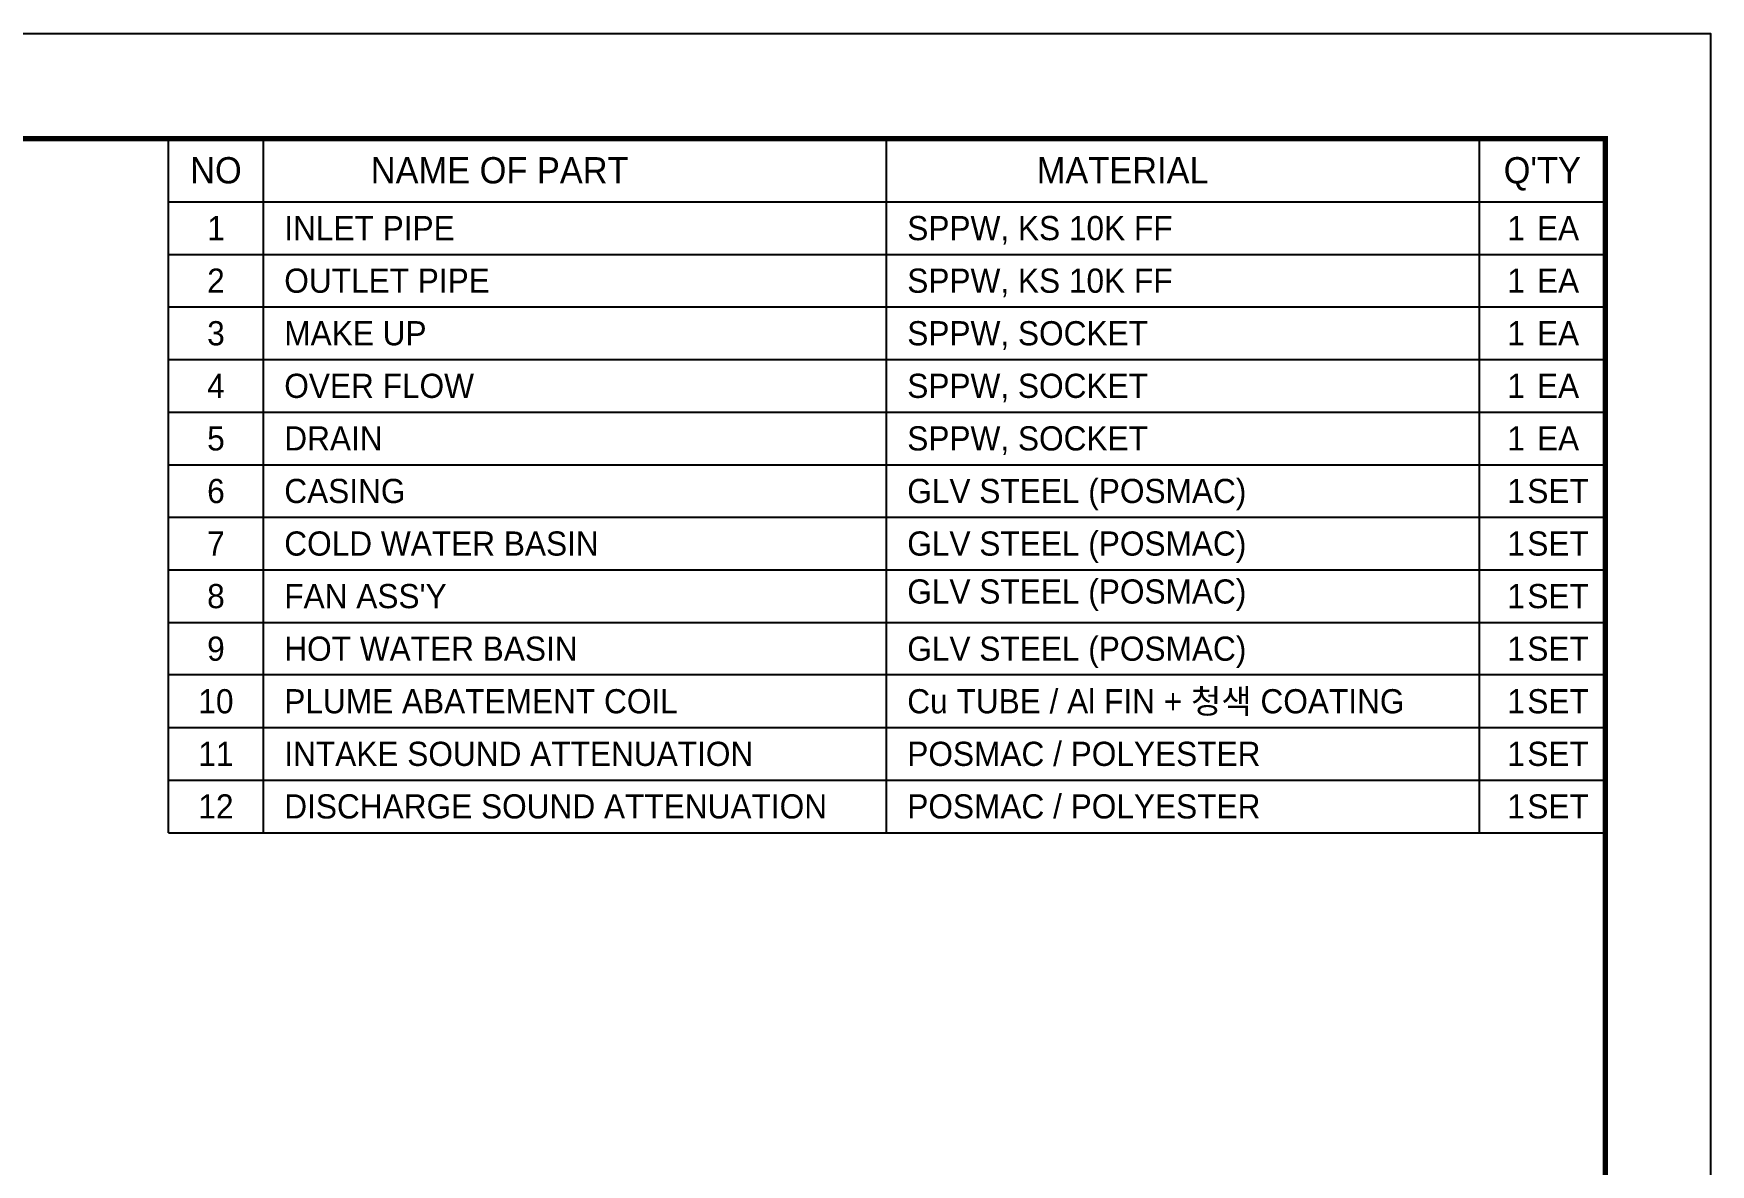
# Model space of a CAD drawing. Header units: millimetres. Extents: x -664124 to 30784, y -141094 to 22397.
# Drawn here: x 19614 to 30784, y 14868 to 22397 of the extents above; entities that cross this region are included whole.
import ezdxf
from ezdxf.enums import TextEntityAlignment as Align

# ---------------------------------------------------------------- set-up
doc = ezdxf.new("R2010")
doc.units = ezdxf.units.MM
for name, color, linetype in [('냉각탑_box', 1, 'Continuous'), ('냉각탑_form', 1, 'Continuous'), ('냉각탑_text', 3, 'Continuous')]:
    doc.layers.add(name, color=color, linetype=linetype)
doc.styles.add('돋움', font='Dotum.ttf')

msp = doc.modelspace()

# ---------------------------------------------------------------- linework, layer by layer
at = {"layer": 'Defpoints'}
msp.add_lwpolyline([(1377.2, 22397.4), (30784.4, 22397.4), (30784.4, 1602.3), (1377.2, 1602.3)], close=True, dxfattribs=at)
at = {"layer": '냉각탑_box'}
for p, q in [((20514.2, 17077.2), (20514.2, 21697.2)), ((20514.2, 21697.2), (30084.2, 21697.2)), ((21144.2, 21697.2), (21144.2, 17077.2)), ((25294.2, 21697.2), (25294.2, 17077.2)), ((29244.2, 21697.2), (29244.2, 17077.2)), ((30084.2, 21697.2), (30084.2, 18127.2)), ((20514.2, 21277.2), (30084.2, 21277.2)), ((20514.2, 20927.2), (30084.2, 20927.2)), ((20514.2, 20577.2), (30084.2, 20577.2)), ((20514.2, 20227.2), (30084.2, 20227.2)), ((20514.2, 19877.2), (30084.2, 19877.2)), ((20514.2, 19527.2), (30084.2, 19527.2)), ((20514.2, 19177.2), (30084.2, 19177.2)), ((20514.2, 18827.2), (30084.2, 18827.2)), ((20514.2, 18477.2), (30084.2, 18477.2)), ((30084.2, 18127.2), (20514.2, 18127.2)), ((20514.2, 17777.2), (30084.2, 17777.2)), ((20514.2, 17427.2), (30084.2, 17427.2)), ((20514.2, 17077.2), (30084.2, 17077.2))]:
    msp.add_line(p, q, dxfattribs=at)
at = {"layer": '냉각탑_form', "const_width": 35}
msp.add_lwpolyline([(2077.4, 21697.2), (2077.4, 2302.5), (30084.2, 2302.5), (30084.2, 21697.2)], close=True, dxfattribs=at)

# ---------------------------------------------------------------- texts
at = {"layer": '냉각탑_text', "style": '돋움'}
for s, height, p in [('NO', 175, (20829.2, 21487.2)), ('NAME OF PART', 175, (22719.2, 21487.2)), ('MATERIAL', 175, (26869.2, 21487.2)), ("Q'TY", 175, (29664.2, 21487.2)), ('1', 161, (20829.2, 21102.2)), ('1', 161, (29489.2, 21102.2)), ('EA', 161, (29769.2, 21102.2)), ('2', 161, (20829.2, 20752.2)), ('1', 161, (29489.2, 20752.2)), ('EA', 161, (29769.2, 20752.2)), ('3', 161, (20829.2, 20402.2)), ('1', 161, (29489.2, 20402.2)), ('EA', 161, (29769.2, 20402.2)), ('4', 161, (20829.2, 20052.2)), ('1', 161, (29489.2, 20052.2)), ('EA', 161, (29769.2, 20052.2)), ('5', 161, (20829.2, 19702.2)), ('1', 161, (29489.2, 19702.2)), ('EA', 161, (29769.2, 19702.2)), ('6', 161, (20829.2, 19352.2)), ('1', 161, (29489.2, 19352.2)), ('SET', 161, (29769.2, 19352.2)), ('7', 161, (20829.2, 19002.2)), ('1', 161, (29489.2, 19002.2)), ('SET', 161, (29769.2, 19002.2)), ('8', 161, (20829.2, 18652.2)), ('1', 161, (29489.2, 18652.2)), ('SET', 161, (29769.2, 18652.2)), ('9', 161, (20829.2, 18302.2)), ('1', 161, (29489.2, 18302.2)), ('SET', 161, (29769.2, 18302.2)), ('10', 161, (20829.2, 17952.2)), ('1', 161, (29489.2, 17952.2)), ('SET', 161, (29769.2, 17952.2)), ('11', 161, (20829.2, 17602.2)), ('1', 161, (29489.2, 17602.2)), ('SET', 161, (29769.2, 17602.2)), ('12', 161, (20829.2, 17252.2)), ('1', 161, (29489.2, 17252.2)), ('SET', 161, (29769.2, 17252.2))]:
    msp.add_text(s, height=height, dxfattribs=at).set_placement(p, align=Align.MIDDLE_CENTER)
for s, p in [('INLET PIPE', (21284.2, 21102.2)), ('SPPW, KS 10K FF', (25434.2, 21102.2)), ('OUTLET PIPE', (21284.2, 20752.2)), ('SPPW, KS 10K FF', (25434.2, 20752.2)), ('MAKE UP', (21284.2, 20402.2)), ('SPPW, SOCKET', (25434.2, 20402.2)), ('OVER FLOW', (21284.2, 20052.2)), ('SPPW, SOCKET', (25434.2, 20052.2)), ('DRAIN', (21284.2, 19702.2)), ('SPPW, SOCKET', (25434.2, 19702.2)), ('GLV STEEL (POSMAC)', (25434.2, 19352.2)), ('CASING', (21284.2, 19352.2)), ('COLD WATER BASIN', (21284.2, 19002.2)), ('GLV STEEL (POSMAC)', (25434.2, 19002.2)), ('GLV STEEL (POSMAC)', (25434.2, 18683)), ("FAN ASS'Y", (21284.2, 18652.2)), ('HOT WATER BASIN', (21284.2, 18302.2)), ('GLV STEEL (POSMAC)', (25434.2, 18302.2)), ('PLUME ABATEMENT COIL', (21284.2, 17952.2)), ('Cu TUBE / Al FIN + 청색 COATING', (25434.2, 17952.2)), ('INTAKE SOUND ATTENUATION', (21284.2, 17602.2)), ('POSMAC / POLYESTER', (25434.2, 17602.2)), ('DISCHARGE SOUND ATTENUATION', (21284.2, 17252.2)), ('POSMAC / POLYESTER', (25434.2, 17252.2))]:
    msp.add_text(s, height=161, dxfattribs=at).set_placement(p, align=Align.MIDDLE_LEFT)

doc.saveas('drawing.dxf')
